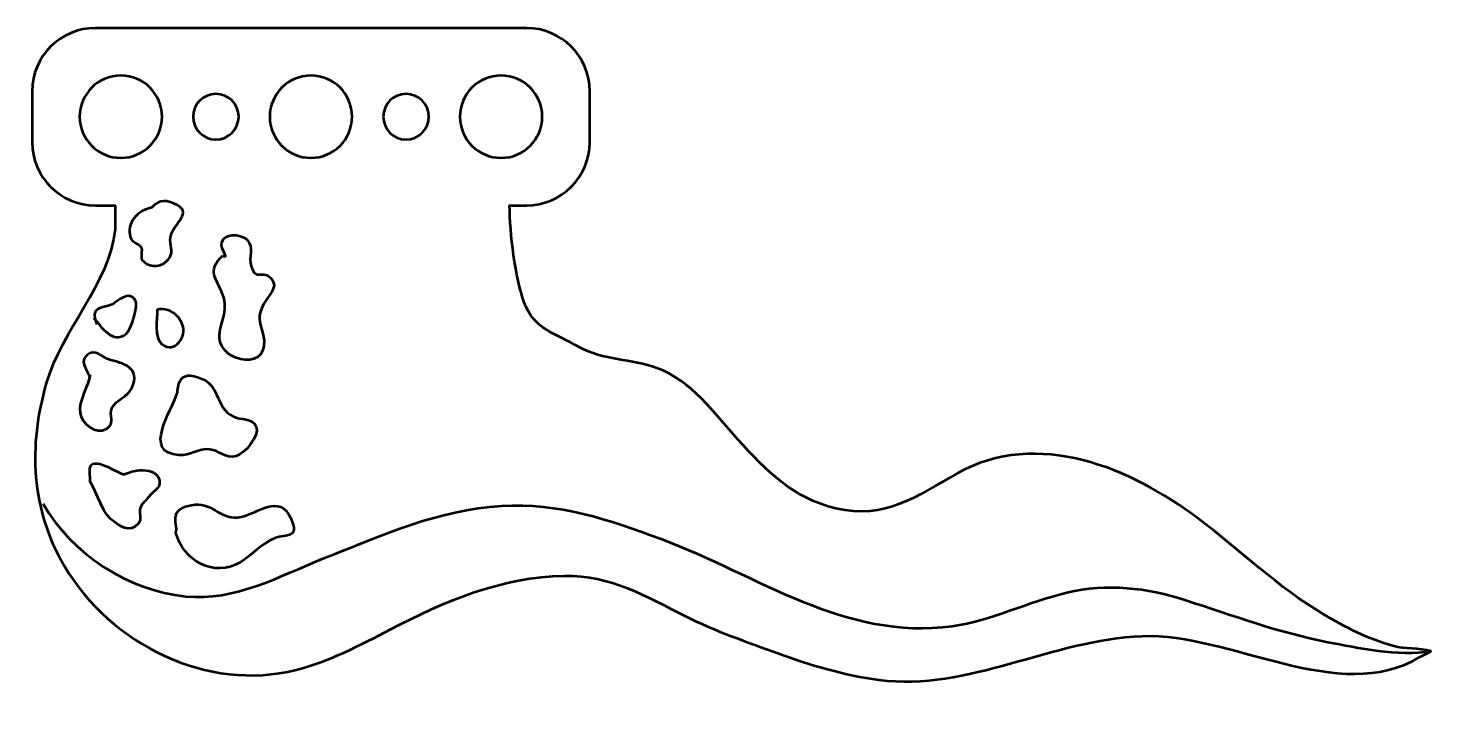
# Model space of a CAD drawing. Header units: centimetres. Extents: x -12.2 to -1.2, y -14.7 to -9.3.
import ezdxf

# ---------------------------------------------------------------- set-up
doc = ezdxf.new("R2010")
doc.units = ezdxf.units.CM
doc.header["$MEASUREMENT"] = 0
doc.layers.add('Layer 1', color=7, linetype='Continuous')

msp = doc.modelspace()

# ---------------------------------------------------------------- linework, layer by layer
at = {"layer": 'Layer 1', "lineweight": 53}
for points, knots in [([(-8.29997, -10.70003), (-8.29997, -10.70003), (-8.43322, -10.70003), (-8.43322, -10.70003), (-8.43322, -10.70003), (-8.43027, -10.92287), (-8.38873, -11.2724), (-8.3169, -11.46625), (-8.3169, -11.46625), (-8.23709, -11.68158), (-8.08462, -11.70383), (-7.87995, -11.82117), (-7.87995, -11.82117), (-7.70214, -11.92312), (-7.4637, -11.91423), (-7.27191, -11.98418), (-7.27191, -11.98418), (-6.99942, -12.08355), (-6.81867, -12.34144), (-6.63107, -12.54879), (-6.63107, -12.54879), (-6.40875, -12.79449), (-6.19259, -13.01435), (-5.85778, -13.09377), (-5.85778, -13.09377), (-5.47322, -13.18501), (-5.22293, -12.99729), (-4.90292, -12.8173), (-4.90292, -12.8173), (-4.26827, -12.46035), (-3.52818, -12.7747), (-3.00071, -13.17225), (-3.00071, -13.17225), (-2.66993, -13.42151), (-2.36747, -13.71924), (-2.00961, -13.92941), (-2.00961, -13.92941), (-1.83764, -14.03038), (-1.65824, -14.12526), (-1.46487, -14.17885), (-1.46487, -14.17885), (-1.36495, -14.20655), (-1.25914, -14.19195), (-1.16403, -14.21998), (-1.16403, -14.21998), (-1.19124, -14.23768), (-1.22002, -14.2522), (-1.24971, -14.26489), (-1.24971, -14.26489), (-1.88807, -14.65249), (-2.74763, -14.07366), (-3.44177, -14.1003), (-3.44177, -14.1003), (-4.15651, -14.12777), (-4.81082, -14.538), (-5.52082, -14.44566), (-5.52082, -14.44566), (-5.7898, -14.41067), (-6.06092, -14.33005), (-6.31545, -14.23686), (-6.31545, -14.23686), (-6.55251, -14.15004), (-6.82116, -14.05715), (-7.04592, -13.94341), (-7.04592, -13.94341), (-7.35621, -13.78641), (-7.63759, -13.61862), (-7.99928, -13.62426), (-7.99928, -13.62426), (-8.49239, -13.63191), (-8.94603, -13.82453), (-9.37392, -14.04824), (-9.37392, -14.04824), (-9.61757, -14.17559), (-9.84786, -14.29806), (-10.1165, -14.36661), (-10.1165, -14.36661), (-10.81476, -14.54482), (-11.57912, -14.16963), (-11.94523, -13.54912), (-11.94523, -13.54912), (-12.20883, -13.10241), (-12.23188, -12.60256), (-12.08839, -12.10487), (-12.08839, -12.10487), (-11.96896, -11.69063), (-11.58996, -11.31985), (-11.54547, -10.89102), (-11.54547, -10.89102), (-11.54557, -10.86489), (-11.54563, -10.78317), (-11.54566, -10.70003), (-11.54566, -10.70003), (-11.54566, -10.70003), (-11.69997, -10.70003), (-11.69997, -10.70003), (-11.69997, -10.70003), (-11.97611, -10.70003), (-12.19997, -10.47617), (-12.19997, -10.20003), (-12.19997, -10.20003), (-12.19997, -10.20003), (-12.19997, -9.80003), (-12.19997, -9.80003), (-12.19997, -9.80003), (-12.19997, -9.52389), (-11.97611, -9.30003), (-11.69997, -9.30003), (-11.69997, -9.30003), (-11.69997, -9.30003), (-8.29997, -9.30003), (-8.29997, -9.30003), (-8.29997, -9.30003), (-8.02383, -9.30003), (-7.79997, -9.52389), (-7.79997, -9.80003), (-7.79997, -9.80003), (-7.79997, -9.80003), (-7.79997, -10.20003), (-7.79997, -10.20003), (-7.79997, -10.20003), (-7.79997, -10.47617), (-8.02383, -10.70003), (-8.29997, -10.70003)], [0, 0, 0, 0, 0.03125, 0.03125, 0.03125, 0.03125, 0.0625, 0.0625, 0.0625, 0.0625, 0.09375, 0.09375, 0.09375, 0.09375, 0.125, 0.125, 0.125, 0.125, 0.15625, 0.15625, 0.15625, 0.15625, 0.1875, 0.1875, 0.1875, 0.1875, 0.21875, 0.21875, 0.21875, 0.21875, 0.25, 0.25, 0.25, 0.25, 0.28125, 0.28125, 0.28125, 0.28125, 0.3125, 0.3125, 0.3125, 0.3125, 0.34375, 0.34375, 0.34375, 0.34375, 0.375, 0.375, 0.375, 0.375, 0.40625, 0.40625, 0.40625, 0.40625, 0.4375, 0.4375, 0.4375, 0.4375, 0.46875, 0.46875, 0.46875, 0.46875, 0.5, 0.5, 0.5, 0.5, 0.53125, 0.53125, 0.53125, 0.53125, 0.5625, 0.5625, 0.5625, 0.5625, 0.59375, 0.59375, 0.59375, 0.59375, 0.625, 0.625, 0.625, 0.625, 0.65625, 0.65625, 0.65625, 0.65625, 0.6875, 0.6875, 0.6875, 0.6875, 0.71875, 0.71875, 0.71875, 0.71875, 0.75, 0.75, 0.75, 0.75, 0.78125, 0.78125, 0.78125, 0.78125, 0.8125, 0.8125, 0.8125, 0.8125, 0.84375, 0.84375, 0.84375, 0.84375, 0.875, 0.875, 0.875, 0.875, 0.90625, 0.90625, 0.90625, 0.90625, 0.9375, 0.9375, 0.9375, 0.9375, 1, 1, 1, 1]), ([(-11.82497, -10.00003), (-11.82497, -9.82054), (-11.67946, -9.67503), (-11.49997, -9.67503), (-11.49997, -9.67503), (-11.32048, -9.67503), (-11.17497, -9.82054), (-11.17497, -10.00003), (-11.17497, -10.00003), (-11.17497, -10.17952), (-11.32048, -10.32503), (-11.49997, -10.32503), (-11.49997, -10.32503), (-11.67946, -10.32503), (-11.82497, -10.17952), (-11.82497, -10.00003)], [0, 0, 0, 0, 0.2, 0.2, 0.2, 0.2, 0.4, 0.4, 0.4, 0.4, 0.6, 0.6, 0.6, 0.6, 1, 1, 1, 1]), ([(-10.32497, -10.00003), (-10.32497, -9.82054), (-10.17946, -9.67503), (-9.99997, -9.67503), (-9.99997, -9.67503), (-9.82048, -9.67503), (-9.67497, -9.82054), (-9.67497, -10.00003), (-9.67497, -10.00003), (-9.67497, -10.17952), (-9.82048, -10.32503), (-9.99997, -10.32503), (-9.99997, -10.32503), (-10.17946, -10.32503), (-10.32497, -10.17952), (-10.32497, -10.00003)], [0, 0, 0, 0, 0.2, 0.2, 0.2, 0.2, 0.4, 0.4, 0.4, 0.4, 0.6, 0.6, 0.6, 0.6, 1, 1, 1, 1]), ([(-8.82497, -10.00003), (-8.82497, -9.82054), (-8.67946, -9.67503), (-8.49997, -9.67503), (-8.49997, -9.67503), (-8.32048, -9.67503), (-8.17497, -9.82054), (-8.17497, -10.00003), (-8.17497, -10.00003), (-8.17497, -10.17952), (-8.32048, -10.32503), (-8.49997, -10.32503), (-8.49997, -10.32503), (-8.67946, -10.32503), (-8.82497, -10.17952), (-8.82497, -10.00003)], [0, 0, 0, 0, 0.2, 0.2, 0.2, 0.2, 0.4, 0.4, 0.4, 0.4, 0.6, 0.6, 0.6, 0.6, 1, 1, 1, 1]), ([(-10.92997, -10.00003), (-10.92997, -9.90062), (-10.84938, -9.82003), (-10.74997, -9.82003), (-10.74997, -9.82003), (-10.65056, -9.82003), (-10.56997, -9.90062), (-10.56997, -10.00003), (-10.56997, -10.00003), (-10.56997, -10.09944), (-10.65056, -10.18003), (-10.74997, -10.18003), (-10.74997, -10.18003), (-10.84938, -10.18003), (-10.92997, -10.09944), (-10.92997, -10.00003)], [0, 0, 0, 0, 0.2, 0.2, 0.2, 0.2, 0.4, 0.4, 0.4, 0.4, 0.6, 0.6, 0.6, 0.6, 1, 1, 1, 1]), ([(-9.42997, -10.00003), (-9.42997, -9.90062), (-9.34938, -9.82003), (-9.24997, -9.82003), (-9.24997, -9.82003), (-9.15056, -9.82003), (-9.06997, -9.90062), (-9.06997, -10.00003), (-9.06997, -10.00003), (-9.06997, -10.09944), (-9.15056, -10.18003), (-9.24997, -10.18003), (-9.24997, -10.18003), (-9.34938, -10.18003), (-9.42997, -10.09944), (-9.42997, -10.00003)], [0, 0, 0, 0, 0.2, 0.2, 0.2, 0.2, 0.4, 0.4, 0.4, 0.4, 0.6, 0.6, 0.6, 0.6, 1, 1, 1, 1])]:
    msp.add_open_spline(points, degree=3, knots=knots, dxfattribs=at)
at = {"layer": 'Layer 1', "color": 5, "lineweight": 53}
for points, knots in [([(-11.10208, -11.03708), (-11.097, -11.06984), (-11.09727, -11.10043), (-11.13643, -11.13844), (-11.13643, -11.13844), (-11.20252, -11.20265), (-11.28563, -11.18239), (-11.33277, -11.13165), (-11.33277, -11.13165), (-11.34552, -11.1179), (-11.32855, -11.05175), (-11.33931, -11.03132), (-11.33931, -11.03132), (-11.35362, -11.00421), (-11.4082, -10.99266), (-11.41876, -10.96613), (-11.41876, -10.96613), (-11.45853, -10.86606), (-11.40305, -10.75254), (-11.25483, -10.71648), (-11.25483, -10.71648), (-11.21421, -10.67281), (-11.16622, -10.64676), (-11.08081, -10.68511), (-11.08081, -10.68511), (-10.91299, -10.76046), (-11.08869, -10.83246), (-11.10795, -10.95297), (-11.10795, -10.95297), (-11.11312, -10.98522), (-11.106, -11.01181), (-11.10208, -11.03708)], [0, 0, 0, 0, 0.11111111, 0.11111111, 0.11111111, 0.11111111, 0.22222222, 0.22222222, 0.22222222, 0.22222222, 0.33333333, 0.33333333, 0.33333333, 0.33333333, 0.44444444, 0.44444444, 0.44444444, 0.44444444, 0.55555556, 0.55555556, 0.55555556, 0.55555556, 0.66666667, 0.66666667, 0.66666667, 0.66666667, 0.77777778, 0.77777778, 0.77777778, 0.77777778, 1, 1, 1, 1]), ([(-10.69717, -11.09847), (-10.82664, -11.2172), (-10.74241, -11.28177), (-10.69687, -11.40212), (-10.69687, -11.40212), (-10.64232, -11.54632), (-10.72492, -11.61825), (-10.72096, -11.74768), (-10.72096, -11.74768), (-10.71498, -11.94237), (-10.29995, -12.02595), (-10.37968, -11.71298), (-10.37968, -11.71298), (-10.40767, -11.60314), (-10.42409, -11.58893), (-10.37319, -11.48085), (-10.37319, -11.48085), (-10.3429, -11.41651), (-10.255, -11.34894), (-10.30795, -11.2837), (-10.30795, -11.2837), (-10.38182, -11.1926), (-10.42886, -11.31034), (-10.47238, -11.17911), (-10.47238, -11.17911), (-10.49466, -11.11196), (-10.4463, -11.03134), (-10.50361, -10.97214), (-10.50361, -10.97214), (-10.53863, -10.93597), (-10.64693, -10.9167), (-10.68751, -10.96222), (-10.68751, -10.96222), (-10.75123, -11.03372), (-10.6229, -11.12309), (-10.69717, -11.09847)], [0, 0, 0, 0, 0.1, 0.1, 0.1, 0.1, 0.2, 0.2, 0.2, 0.2, 0.3, 0.3, 0.3, 0.3, 0.4, 0.4, 0.4, 0.4, 0.5, 0.5, 0.5, 0.5, 0.6, 0.6, 0.6, 0.6, 0.7, 0.7, 0.7, 0.7, 0.8, 0.8, 0.8, 0.8, 1, 1, 1, 1]), ([(-11.71582, -11.58795), (-11.65121, -11.65996), (-11.56435, -11.80044), (-11.45735, -11.71375), (-11.45735, -11.71375), (-11.41805, -11.68189), (-11.35682, -11.49173), (-11.38777, -11.44506), (-11.38777, -11.44506), (-11.43882, -11.36802), (-11.52627, -11.46178), (-11.5703, -11.48211), (-11.5703, -11.48211), (-11.64996, -11.51891), (-11.75032, -11.49201), (-11.68936, -11.64087)], [0, 0, 0, 0, 0.2, 0.2, 0.2, 0.2, 0.4, 0.4, 0.4, 0.4, 0.6, 0.6, 0.6, 0.6, 1, 1, 1, 1]), ([(-11.04142, -11.78295), (-11.07517, -11.82279), (-11.12527, -11.83605), (-11.17406, -11.79755), (-11.17406, -11.79755), (-11.23952, -11.74593), (-11.2144, -11.59751), (-11.21292, -11.52508), (-11.21292, -11.52508), (-11.10458, -11.48855), (-10.96675, -11.62195), (-11.01571, -11.74006), (-11.01571, -11.74006), (-11.02245, -11.75634), (-11.03119, -11.77086), (-11.04142, -11.78295)], [0, 0, 0, 0, 0.2, 0.2, 0.2, 0.2, 0.4, 0.4, 0.4, 0.4, 0.6, 0.6, 0.6, 0.6, 1, 1, 1, 1]), ([(-11.74228, -12.03774), (-11.74981, -12.11913), (-11.83814, -12.24494), (-11.82154, -12.34193), (-11.82154, -12.34193), (-11.80946, -12.41276), (-11.69944, -12.52076), (-11.60903, -12.4617), (-11.60903, -12.4617), (-11.54233, -12.41816), (-11.59684, -12.35787), (-11.57093, -12.30168), (-11.57093, -12.30168), (-11.5394, -12.2332), (-11.44609, -12.21158), (-11.41385, -12.14358), (-11.41385, -12.14358), (-11.33591, -11.97921), (-11.48793, -11.94524), (-11.58652, -11.91901), (-11.58652, -11.91901), (-11.64367, -11.90382), (-11.70507, -11.82514), (-11.76831, -11.88165), (-11.76831, -11.88165), (-11.85084, -11.95545), (-11.71714, -12.01454), (-11.75551, -12.09066)], [0, 0, 0, 0, 0.125, 0.125, 0.125, 0.125, 0.25, 0.25, 0.25, 0.25, 0.375, 0.375, 0.375, 0.375, 0.5, 0.5, 0.5, 0.5, 0.625, 0.625, 0.625, 0.625, 0.75, 0.75, 0.75, 0.75, 1, 1, 1, 1]), ([(-11.05436, -12.18326), (-11.10156, -12.32625), (-11.33228, -12.65207), (-11.04113, -12.67299), (-11.04113, -12.67299), (-10.95459, -12.67923), (-10.88653, -12.61693), (-10.79801, -12.62634), (-10.79801, -12.62634), (-10.72008, -12.63458), (-10.67779, -12.70488), (-10.5902, -12.67995), (-10.5902, -12.67995), (-10.52437, -12.66119), (-10.40441, -12.52474), (-10.43161, -12.44722), (-10.43161, -12.44722), (-10.45724, -12.3741), (-10.55504, -12.39867), (-10.61705, -12.36552), (-10.61705, -12.36552), (-10.75274, -12.29299), (-10.71505, -12.14156), (-10.84769, -12.0758), (-10.84769, -12.0758), (-11.07476, -11.96325), (-11.04598, -12.18018), (-11.05436, -12.18326)], [0, 0, 0, 0, 0.125, 0.125, 0.125, 0.125, 0.25, 0.25, 0.25, 0.25, 0.375, 0.375, 0.375, 0.375, 0.5, 0.5, 0.5, 0.5, 0.625, 0.625, 0.625, 0.625, 0.75, 0.75, 0.75, 0.75, 1, 1, 1, 1]), ([(-11.74228, -12.8844), (-11.72537, -12.88198), (-11.65162, -13.11741), (-11.58025, -13.17607), (-11.58025, -13.17607), (-11.51251, -13.23177), (-11.42761, -13.2919), (-11.36101, -13.21245), (-11.36101, -13.21245), (-11.32963, -13.17501), (-11.36199, -13.12284), (-11.34571, -13.08579), (-11.34571, -13.08579), (-11.32447, -13.03752), (-11.30557, -13.03902), (-11.27851, -13.00021), (-11.27851, -13.00021), (-11.24152, -12.94712), (-11.16232, -12.93001), (-11.20638, -12.84459), (-11.20638, -12.84459), (-11.23327, -12.79245), (-11.3146, -12.7854), (-11.37149, -12.79413), (-11.37149, -12.79413), (-11.50357, -12.81441), (-11.43602, -12.85102), (-11.56381, -12.78467), (-11.56381, -12.78467), (-11.79194, -12.66628), (-11.73873, -12.79291), (-11.74228, -12.8844)], [0, 0, 0, 0, 0.11111111, 0.11111111, 0.11111111, 0.11111111, 0.22222222, 0.22222222, 0.22222222, 0.22222222, 0.33333333, 0.33333333, 0.33333333, 0.33333333, 0.44444444, 0.44444444, 0.44444444, 0.44444444, 0.55555556, 0.55555556, 0.55555556, 0.55555556, 0.66666667, 0.66666667, 0.66666667, 0.66666667, 0.77777778, 0.77777778, 0.77777778, 0.77777778, 1, 1, 1, 1]), ([(-12.11269, -13.05639), (-11.8847, -13.45667), (-11.44291, -13.74014), (-10.98853, -13.78725), (-10.98853, -13.78725), (-10.59856, -13.82763), (-10.24509, -13.62444), (-9.89712, -13.48633), (-9.89712, -13.48633), (-9.43078, -13.30125), (-9.00613, -13.10532), (-8.49346, -13.07225), (-8.49346, -13.07225), (-8.05175, -13.04375), (-7.64441, -13.18124), (-7.2363, -13.33404), (-7.2363, -13.33404), (-6.48295, -13.61612), (-5.78763, -14.13864), (-4.94218, -14.02167), (-4.94218, -14.02167), (-4.63116, -13.97865), (-4.34353, -13.82823), (-4.03646, -13.75701), (-4.03646, -13.75701), (-3.71369, -13.68222), (-3.40935, -13.7166), (-3.0981, -13.81722), (-3.0981, -13.81722), (-2.72427, -13.93809), (-2.3628, -14.07302), (-1.9769, -14.14792), (-1.9769, -14.14792), (-1.74526, -14.19288), (-1.42352, -14.26024), (-1.16406, -14.21998)], [0, 0, 0, 0, 0.1, 0.1, 0.1, 0.1, 0.2, 0.2, 0.2, 0.2, 0.3, 0.3, 0.3, 0.3, 0.4, 0.4, 0.4, 0.4, 0.5, 0.5, 0.5, 0.5, 0.6, 0.6, 0.6, 0.6, 0.7, 0.7, 0.7, 0.7, 0.8, 0.8, 0.8, 0.8, 1, 1, 1, 1]), ([(-11.06759, -13.28128), (-11.00605, -13.50664), (-10.76824, -13.64271), (-10.5581, -13.5186), (-10.5581, -13.5186), (-10.46936, -13.46623), (-10.39531, -13.37166), (-10.28535, -13.32813), (-10.28535, -13.32813), (-10.19478, -13.29229), (-10.08508, -13.33495), (-10.15967, -13.17012), (-10.15967, -13.17012), (-10.24883, -12.97303), (-10.4179, -13.13124), (-10.55133, -13.15956), (-10.55133, -13.15956), (-10.70683, -13.1926), (-10.76731, -13.04967), (-10.91432, -13.063), (-10.91432, -13.063), (-11.15497, -13.08483), (-11.03404, -13.24749), (-11.06759, -13.28128)], [0, 0, 0, 0, 0.14285714, 0.14285714, 0.14285714, 0.14285714, 0.28571429, 0.28571429, 0.28571429, 0.28571429, 0.42857143, 0.42857143, 0.42857143, 0.42857143, 0.57142857, 0.57142857, 0.57142857, 0.57142857, 0.71428571, 0.71428571, 0.71428571, 0.71428571, 1, 1, 1, 1])]:
    msp.add_open_spline(points, degree=3, knots=knots, dxfattribs=at)

doc.saveas('drawing.dxf')
